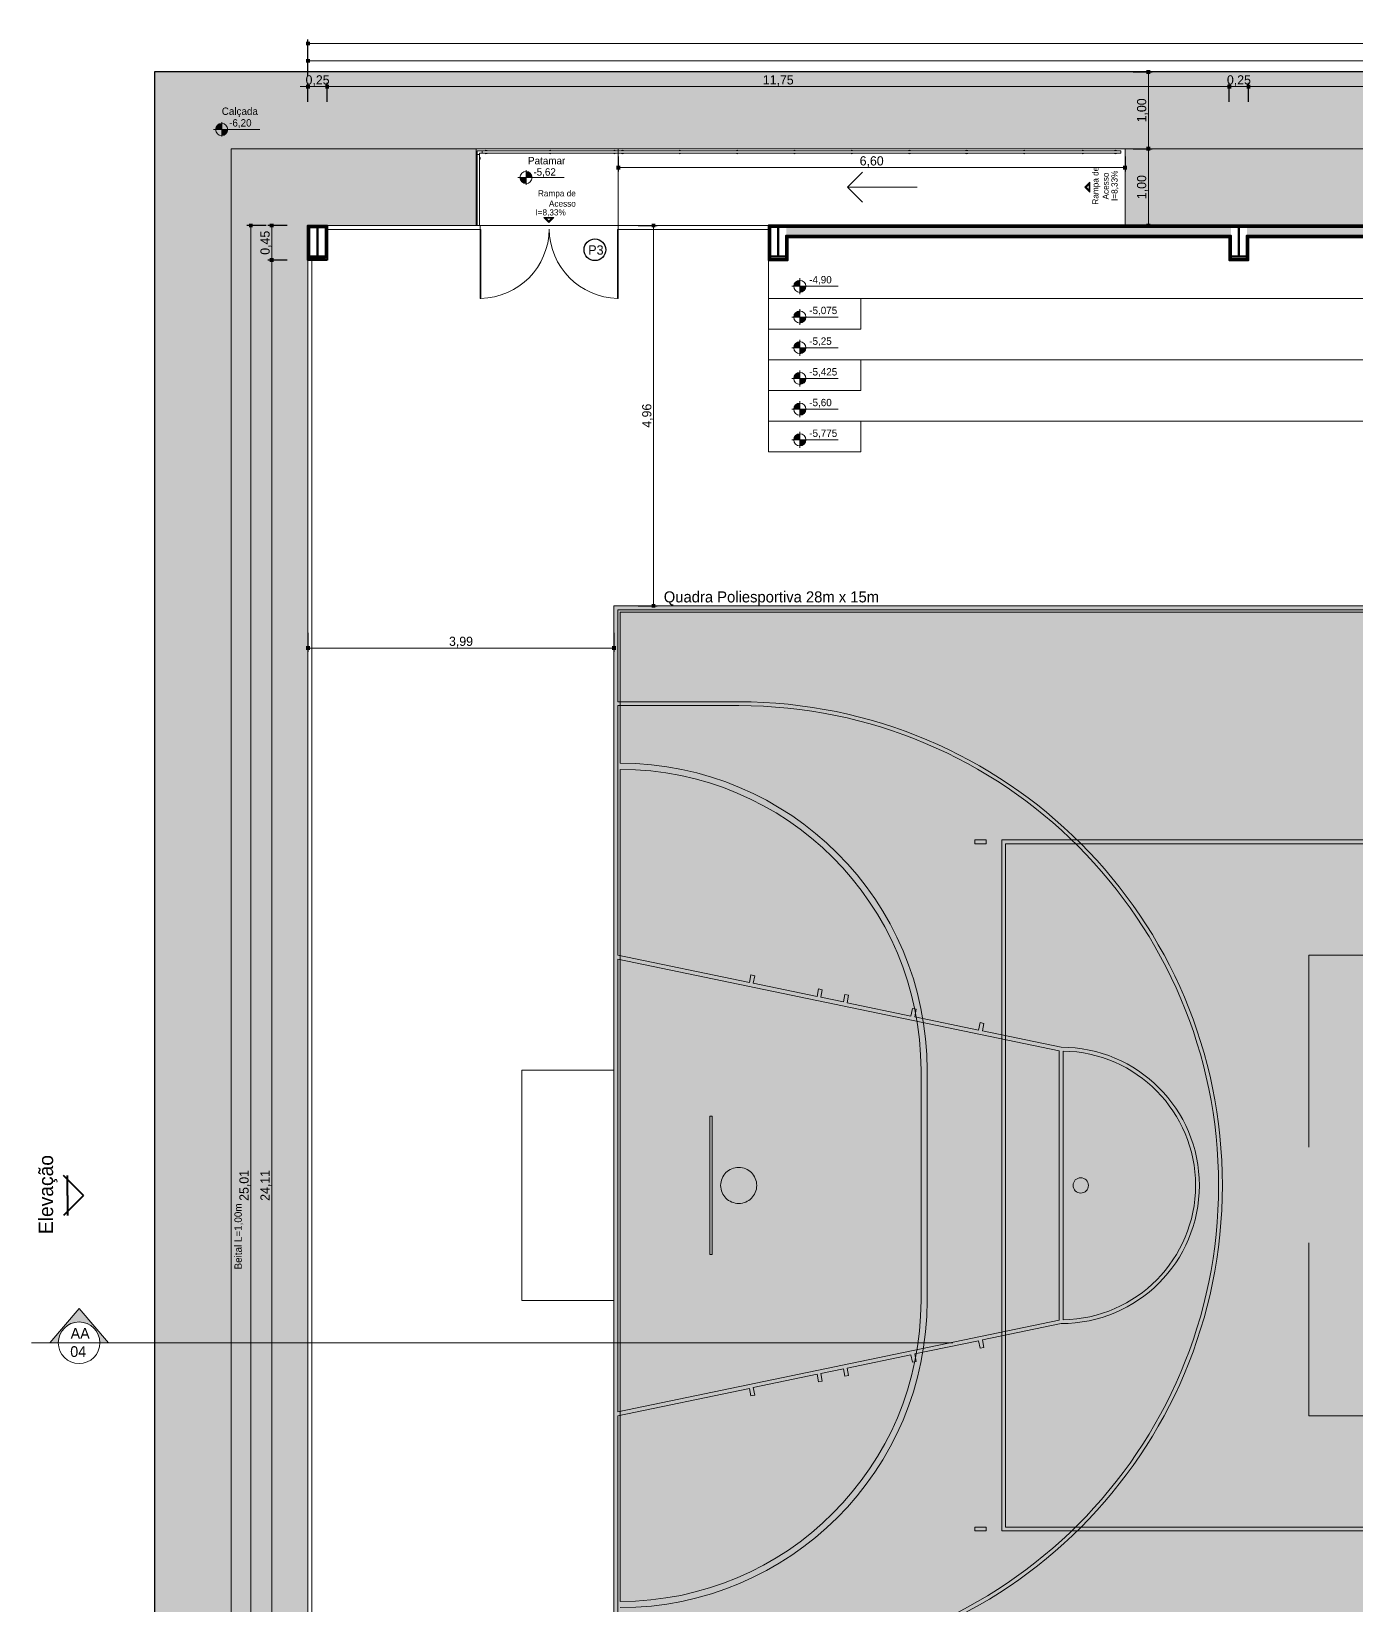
# Model space of a CAD drawing. Header units: millimetres. Extents: x 3006 to 6000, y 1661 to 3774.
# Drawn here: x 3714.39 to 3731.64, y 1867.1 to 1887.6 of the extents above; entities that cross this region are included whole.
import ezdxf

# ---------------------------------------------------------------- set-up
doc = ezdxf.new("R2010")
doc.units = ezdxf.units.MM
doc.header["$LTSCALE"] = 10
doc.linetypes.add('ACAD_ISO03W100', pattern=[30, 12, -18])
doc.linetypes.add('OCULTA', pattern=[0.375, 0.25, -0.125])
for name, color, linetype, lineweight in [('.10', 200, 'Continuous', 9), ('.10 ultra fina', 240, 'Continuous', 5), ('.15', 150, 'Continuous', 15), ('.20', 130, 'Continuous', 20), ('.25', 70, 'Continuous', 25), ('.40', 20, 'Continuous', 40), ('.40 Interno parede', 27, 'Continuous', 40), ('COTAS', 230, 'Continuous', 15), ('MARCAÇÕES', 230, 'Continuous', 15)]:
    doc.layers.add(name, color=color, linetype=linetype, lineweight=lineweight)
doc.layers.add('.20 hachura', color=185, linetype='Continuous')
doc.layers.add('Escrita', color=34, linetype='Continuous')
doc.styles.add('Texto Wilian', font='himalaya.ttf')
doc.dimstyles.new('Cota 1-75 Exter WMJ', dxfattribs={"dimtxt": 0.12, "dimasz": 0.05, "dimexe": 0.05, "dimexo": 0.1, "dimgap": 0.002, "dimtad": 1, "dimzin": 1, "dimtxsty": 'Texto Wilian', "dimblk": 'BOXFILLED', "dimcen": 2.5, "dimclrd": 230, "dimclre": 230, "dimclrt": 104, "dimazin": 0, "dimtfac": 1, "dimtix": 1, "dimtmove": 0, "dimatfit": 3, "dimfxl": 0.3, "dimfxlon": 1, "dimlwd": 20, "dimarcsym": 1})

# ---------------------------------------------------------------- blocks, each defined once
blk = doc.blocks.new('_BoxFilled')
at = {"color": 0, "linetype": 'ByBlock', "lineweight": -2}
blk.add_line((-0.5, 0), (-1, 0), dxfattribs=at)
at = {"color": 0, "linetype": 'ByBlock'}
blk.add_solid([(-0.5, 0.5), (0.5, 0.5), (-0.5, -0.5), (0.5, -0.5)], dxfattribs=at)
blk = doc.blocks.new('*D301')
at = {"layer": 'COTAS', "color": 230, "lineweight": -2, "transparency": 16777216}
for p, q in [((3717.996, 1858.483), (3717.996, 1858.133)), ((3773.238, 1858.483), (3773.238, 1858.133))]:
    blk.add_line(p, q, dxfattribs=at)
at = {"layer": 'COTAS', "color": 230, "linetype": 'Continuous', "lineweight": 20, "transparency": 16777216}
blk.add_line((3773.188, 1858.183), (3718.046, 1858.183), dxfattribs=at)
at = {"layer": 'Defpoints', "color": 0, "transparency": 16777216}
for p in [(3773.238, 1868.813), (3717.996, 1859.608), (3717.996, 1858.183)]:
    blk.add_point(p, dxfattribs=at)
at = {"layer": 'COTAS', "color": 230, "lineweight": 20, "transparency": 16777216, "xscale": 0.05, "yscale": 0.05, "zscale": 0.05, "rotation": 180}
blk.add_blockref('_BoxFilled', (3717.996, 1858.183), dxfattribs=at)
at = {"layer": 'COTAS', "color": 230, "lineweight": 20, "transparency": 16777216, "xscale": 0.05, "yscale": 0.05, "zscale": 0.05}
blk.add_blockref('_BoxFilled', (3773.238, 1858.183), dxfattribs=at)
at = {"layer": 'COTAS', "color": 104, "transparency": 16777216, "insert": (3745.617, 1858.26), "char_height": 0.12, "attachment_point": 5, "style": 'Texto Wilian'}
blk.add_mtext('55,24', dxfattribs=at)
blk = doc.blocks.new('*D305')
at = {"layer": 'COTAS', "color": 230, "lineweight": -2, "transparency": 16777216}
for p, q in [((3717.996, 1887.14), (3717.996, 1887.49)), ((3773.238, 1887.14), (3773.238, 1887.49))]:
    blk.add_line(p, q, dxfattribs=at)
at = {"layer": 'COTAS', "color": 230, "linetype": 'Continuous', "lineweight": 20, "transparency": 16777216}
blk.add_line((3773.188, 1887.44), (3718.046, 1887.44), dxfattribs=at)
at = {"layer": 'Defpoints', "color": 0, "transparency": 16777216}
for p in [(3717.996, 1887.44), (3717.996, 1876.927), (3773.238, 1876.927)]:
    blk.add_point(p, dxfattribs=at)
at = {"layer": 'COTAS', "color": 230, "lineweight": 20, "transparency": 16777216, "xscale": 0.05, "yscale": 0.05, "zscale": 0.05, "rotation": 180}
blk.add_blockref('_BoxFilled', (3717.996, 1887.44), dxfattribs=at)
at = {"layer": 'COTAS', "color": 230, "lineweight": 20, "transparency": 16777216, "xscale": 0.05, "yscale": 0.05, "zscale": 0.05}
blk.add_blockref('_BoxFilled', (3773.238, 1887.44), dxfattribs=at)
at = {"layer": 'COTAS', "color": 104, "transparency": 16777216, "insert": (3745.617, 1887.517), "char_height": 0.12, "attachment_point": 5, "style": 'Texto Wilian'}
blk.add_mtext('55,24', dxfattribs=at)
blk = doc.blocks.new('ststrsrtsrt')
at = {"layer": '.10 ultra fina', "color": 240, "lineweight": 5}
for p, q in [((3719.346, 1914.332), (3719.346, 1899.232)), ((3719.346, 1914.332), (3747.446, 1914.332)), ((3719.346, 1914.332), (3733.371, 1914.332)), ((3733.371, 1914.282), (3719.396, 1914.282)), ((3719.396, 1913.082), (3719.396, 1914.282)), ((3719.426, 1914.252), (3733.356, 1914.252)), ((3719.426, 1914.252), (3719.426, 1912.282)), ((3719.396, 1913.082), (3720.971, 1913.082)), ((3719.396, 1913.032), (3720.971, 1913.032)), ((3719.396, 1909.782), (3719.396, 1913.032)), ((3719.426, 1912.202), (3719.426, 1901.362)), ((3724.046, 1911.282), (3724.046, 1911.232)), ((3724.196, 1911.282), (3724.046, 1911.282)), ((3724.196, 1911.232), (3724.046, 1911.232)), ((3724.196, 1911.282), (3724.196, 1911.232)), ((3742.396, 1911.282), (3724.396, 1911.282)), ((3724.396, 1902.282), (3724.396, 1911.282)), ((3724.446, 1902.332), (3724.446, 1911.232)), ((3730.371, 1911.232), (3724.446, 1911.232)), ((3719.396, 1909.782), (3721.11, 1909.426)), ((3719.396, 1903.833), (3719.396, 1909.731)), ((3719.396, 1909.731), (3725.146, 1908.536)), ((3721.13, 1909.524), (3721.11, 1909.426)), ((3721.13, 1909.524), (3721.179, 1909.514)), ((3721.179, 1909.514), (3721.159, 1909.416)), ((3721.159, 1909.416), (3721.991, 1909.243)), ((3722.011, 1909.341), (3721.991, 1909.243)), ((3722.011, 1909.341), (3722.06, 1909.331)), ((3722.06, 1909.331), (3722.04, 1909.233)), ((3722.04, 1909.233), (3722.334, 1909.172)), ((3722.354, 1909.27), (3722.334, 1909.172)), ((3722.354, 1909.27), (3722.403, 1909.26)), ((3722.403, 1909.26), (3722.383, 1909.162)), ((3722.383, 1909.162), (3723.215, 1908.989)), ((3723.235, 1909.087), (3723.215, 1908.989)), ((3723.235, 1909.087), (3723.284, 1909.077)), ((3723.284, 1909.077), (3723.264, 1908.979)), ((3723.264, 1908.979), (3724.096, 1908.806)), ((3724.116, 1908.904), (3724.096, 1908.806)), ((3724.116, 1908.904), (3724.165, 1908.893)), ((3724.165, 1908.893), (3724.145, 1908.796)), ((3724.145, 1908.796), (3725.171, 1908.582)), ((3725.146, 1908.536), (3725.146, 1905.028)), ((3725.196, 1908.532), (3725.196, 1905.032)), ((3723.346, 1908.282), (3723.346, 1905.282)), ((3723.426, 1908.282), (3723.426, 1905.282)), ((3719.396, 1903.833), (3725.146, 1905.028)), ((3724.145, 1904.769), (3725.171, 1904.982)), ((3723.264, 1904.586), (3724.096, 1904.759)), ((3724.116, 1904.661), (3724.096, 1904.759)), ((3724.116, 1904.661), (3724.165, 1904.671)), ((3724.165, 1904.671), (3724.145, 1904.769)), ((3722.383, 1904.403), (3723.215, 1904.576)), ((3723.235, 1904.478), (3723.215, 1904.576)), ((3723.235, 1904.478), (3723.284, 1904.488)), ((3723.284, 1904.488), (3723.264, 1904.586)), ((3721.159, 1904.149), (3721.991, 1904.321)), ((3722.011, 1904.224), (3721.991, 1904.321)), ((3722.011, 1904.224), (3722.06, 1904.234)), ((3722.04, 1904.332), (3722.334, 1904.393)), ((3722.06, 1904.234), (3722.04, 1904.332)), ((3722.354, 1904.295), (3722.334, 1904.393)), ((3722.354, 1904.295), (3722.403, 1904.305)), ((3722.403, 1904.305), (3722.383, 1904.403)), ((3719.396, 1903.782), (3721.11, 1904.138)), ((3721.13, 1904.04), (3721.11, 1904.138)), ((3721.13, 1904.04), (3721.179, 1904.051)), ((3721.179, 1904.051), (3721.159, 1904.149)), ((3719.396, 1900.532), (3719.396, 1903.782)), ((3724.196, 1902.332), (3724.046, 1902.332)), ((3724.046, 1902.282), (3724.046, 1902.332)), ((3724.196, 1902.282), (3724.046, 1902.282)), ((3724.196, 1902.282), (3724.196, 1902.332)), ((3742.396, 1902.282), (3724.396, 1902.282)), ((3730.371, 1902.332), (3724.446, 1902.332))]:
    blk.add_line(p, q, dxfattribs=at)
at = {"layer": '.10 ultra fina', "color": 240, "linetype": 'OCULTA', "lineweight": 5}
for p, q in [((3719.346, 1899.232), (3719.346, 1914.332)), ((3720.596, 1907.682), (3720.626, 1907.682)), ((3720.596, 1905.882), (3720.596, 1907.682)), ((3720.626, 1905.882), (3720.626, 1907.682)), ((3720.596, 1905.882), (3720.626, 1905.882))]:
    blk.add_line(p, q, dxfattribs=at)
blk.add_lwpolyline([(3738.396, 1903.782), (3738.396, 1909.782), (3728.396, 1909.782), (3728.396, 1903.782)], close=True, dxfattribs=at)
at = {"layer": '.10 ultra fina', "color": 240, "lineweight": 5}
blk.add_lwpolyline([(3719.346, 1905.282), (3718.146, 1905.282), (3718.146, 1908.282), (3719.346, 1908.282)], dxfattribs=at)
at = {"layer": '.10 ultra fina', "color": 240, "linetype": 'OCULTA', "lineweight": 5}
blk.add_circle((3720.971, 1906.782), 0.235, dxfattribs=at)
at = {"layer": '.10 ultra fina', "color": 240, "lineweight": 5}
blk.add_circle((3725.426, 1906.782), 0.1, dxfattribs=at)
for centre, radius, start, end in [((3720.971, 1906.782), 6.3, 270, 90), ((3720.971, 1906.782), 6.25, 270, 90), ((3719.426, 1908.282), 4, 0, 90), ((3719.426, 1908.282), 3.92, 0, 90), ((3725.171, 1906.782), 1.8, 270, 90), ((3725.171, 1906.782), 1.75, 270.8185, 89.1815), ((3719.426, 1905.282), 4, 270, 0), ((3719.426, 1905.282), 3.92, 270, 0)]:
    blk.add_arc(centre, radius, start, end, dxfattribs=at)
blk = doc.blocks.new('srerrrrr')
at = {"layer": '.25', "lineweight": 25, "true_color": 0xa1a687}
h = blk.add_hatch(color=253, dxfattribs=at)
h.dxf.hatch_style = 1
h.paths.add_polyline_path([(3710.288, 1918.25), (3710.109, 1918.25), (3710.109, 1918.236), (3710.194, 1918.236), (3710.194, 1917.855), (3710.109, 1917.855), (3710.109, 1917.84), (3710.288, 1917.84), (3710.288, 1917.855), (3710.203, 1917.855), (3710.203, 1918.236), (3710.288, 1918.236)])
at = {"layer": '.25', "color": 253, "lineweight": 25, "true_color": 0xa1a687}
for p, q in [((3710.109, 1918.236), (3710.109, 1918.25)), ((3710.109, 1918.25), (3710.288, 1918.25)), ((3710.194, 1918.236), (3710.109, 1918.236)), ((3710.194, 1917.855), (3710.194, 1918.236)), ((3710.288, 1918.236), (3710.203, 1918.236)), ((3710.203, 1918.236), (3710.203, 1917.855)), ((3710.288, 1918.25), (3710.288, 1918.236)), ((3710.109, 1917.84), (3710.109, 1917.855)), ((3710.109, 1917.855), (3710.194, 1917.855)), ((3710.288, 1917.84), (3710.109, 1917.84)), ((3710.203, 1917.855), (3710.288, 1917.855)), ((3710.288, 1917.855), (3710.288, 1917.84))]:
    blk.add_line(p, q, dxfattribs=at)
blk = doc.blocks.new('*D404')
at = {"layer": 'COTAS', "color": 230, "lineweight": -2, "transparency": 16777216}
for p, q in [((3717.996, 1879.763), (3717.996, 1879.513)), ((3721.981, 1879.763), (3721.981, 1879.513))]:
    blk.add_line(p, q, dxfattribs=at)
at = {"layer": 'COTAS', "color": 230, "lineweight": 20, "transparency": 16777216}
blk.add_line((3721.931, 1879.563), (3718.046, 1879.563), dxfattribs=at)
at = {"layer": 'Defpoints', "color": 0, "transparency": 16777216}
for p in [(3717.996, 1880.113), (3721.981, 1880.113), (3717.996, 1879.563)]:
    blk.add_point(p, dxfattribs=at)
at = {"layer": 'COTAS', "color": 230, "lineweight": 20, "transparency": 16777216, "xscale": 0.05, "yscale": 0.05, "zscale": 0.05, "rotation": 180}
blk.add_blockref('_BoxFilled', (3717.996, 1879.563), dxfattribs=at)
at = {"layer": 'COTAS', "color": 230, "lineweight": 20, "transparency": 16777216, "xscale": 0.05, "yscale": 0.05, "zscale": 0.05}
blk.add_blockref('_BoxFilled', (3721.981, 1879.563), dxfattribs=at)
at = {"layer": 'COTAS', "color": 104, "transparency": 16777216, "insert": (3719.989, 1879.64), "char_height": 0.12, "attachment_point": 5, "style": 'Texto Wilian'}
blk.add_mtext('3,99', dxfattribs=at)
blk = doc.blocks.new('*D407')
at = {"layer": 'COTAS', "color": 230, "lineweight": -2, "transparency": 16777216}
for p, q in [((3722.296, 1885.068), (3722.546, 1885.068)), ((3722.296, 1880.113), (3722.546, 1880.113))]:
    blk.add_line(p, q, dxfattribs=at)
at = {"layer": 'COTAS', "color": 230, "lineweight": 20, "transparency": 16777216}
blk.add_line((3722.496, 1880.163), (3722.496, 1885.018), dxfattribs=at)
at = {"layer": 'Defpoints', "color": 0, "transparency": 16777216}
for p in [(3722.038, 1885.068), (3722.496, 1885.068), (3721.981, 1880.113)]:
    blk.add_point(p, dxfattribs=at)
at = {"layer": 'COTAS', "color": 230, "lineweight": 20, "transparency": 16777216, "xscale": 0.05, "yscale": 0.05, "zscale": 0.05}
for p, rotation in [((3722.496, 1885.068), 90), ((3722.496, 1880.113), 270)]:
    blk.add_blockref('_BoxFilled', p, dxfattribs=dict(at, rotation=rotation))
at = {"layer": 'COTAS', "color": 104, "transparency": 16777216, "insert": (3722.42, 1882.59), "char_height": 0.12, "attachment_point": 5, "rotation": 90, "style": 'Texto Wilian'}
blk.add_mtext('4,96', dxfattribs=at)
blk = doc.blocks.new('*D422')
at = {"layer": 'COTAS', "color": 230, "lineweight": -2, "transparency": 16777216}
for p, q in [((3717.724, 1884.618), (3717.474, 1884.618)), ((3717.724, 1860.508), (3717.474, 1860.508))]:
    blk.add_line(p, q, dxfattribs=at)
at = {"layer": 'COTAS', "color": 230, "lineweight": 20, "transparency": 16777216}
blk.add_line((3717.524, 1860.558), (3717.524, 1884.568), dxfattribs=at)
at = {"layer": 'Defpoints', "color": 0, "transparency": 16777216}
for p in [(3717.524, 1884.618), (3717.996, 1884.618), (3717.996, 1860.508)]:
    blk.add_point(p, dxfattribs=at)
at = {"layer": 'COTAS', "color": 230, "lineweight": 20, "transparency": 16777216, "xscale": 0.05, "yscale": 0.05, "zscale": 0.05}
for p, rotation in [((3717.524, 1884.618), 90), ((3717.524, 1860.508), 270)]:
    blk.add_blockref('_BoxFilled', p, dxfattribs=dict(at, rotation=rotation))
at = {"layer": 'COTAS', "color": 104, "transparency": 16777216, "insert": (3717.448, 1872.563), "char_height": 0.12, "attachment_point": 5, "rotation": 90, "style": 'Texto Wilian'}
blk.add_mtext('24,11', dxfattribs=at)
blk = doc.blocks.new('*D423')
at = {"layer": 'COTAS', "color": 230, "lineweight": -2, "transparency": 16777216}
for p, q in [((3717.724, 1885.068), (3717.474, 1885.068)), ((3717.724, 1884.618), (3717.474, 1884.618))]:
    blk.add_line(p, q, dxfattribs=at)
at = {"layer": 'COTAS', "color": 230, "lineweight": 20, "transparency": 16777216}
blk.add_line((3717.524, 1884.668), (3717.524, 1885.018), dxfattribs=at)
at = {"layer": 'Defpoints', "color": 0, "transparency": 16777216}
for p in [(3717.524, 1885.068), (3717.996, 1885.068), (3717.996, 1884.618)]:
    blk.add_point(p, dxfattribs=at)
at = {"layer": 'COTAS', "color": 230, "lineweight": 20, "transparency": 16777216, "xscale": 0.05, "yscale": 0.05, "zscale": 0.05}
for p, rotation in [((3717.524, 1885.068), 90), ((3717.524, 1884.618), 270)]:
    blk.add_blockref('_BoxFilled', p, dxfattribs=dict(at, rotation=rotation))
at = {"layer": 'COTAS', "color": 104, "transparency": 16777216, "insert": (3717.448, 1884.843), "char_height": 0.12, "attachment_point": 5, "rotation": 90, "style": 'Texto Wilian'}
blk.add_mtext('0,45', dxfattribs=at)
blk = doc.blocks.new('*D424')
at = {"layer": 'COTAS', "color": 230, "lineweight": -2, "transparency": 16777216}
for p, q in [((3717.451, 1885.068), (3717.201, 1885.068)), ((3717.451, 1860.058), (3717.201, 1860.058))]:
    blk.add_line(p, q, dxfattribs=at)
at = {"layer": 'COTAS', "color": 230, "lineweight": 20, "transparency": 16777216}
blk.add_line((3717.251, 1885.018), (3717.251, 1860.108), dxfattribs=at)
at = {"layer": 'Defpoints', "color": 0, "transparency": 16777216}
for p in [(3717.996, 1885.068), (3717.251, 1860.058), (3717.996, 1860.058)]:
    blk.add_point(p, dxfattribs=at)
at = {"layer": 'COTAS', "color": 230, "lineweight": 20, "transparency": 16777216, "xscale": 0.05, "yscale": 0.05, "zscale": 0.05}
for p, rotation in [((3717.251, 1885.068), 90), ((3717.251, 1860.058), 270)]:
    blk.add_blockref('_BoxFilled', p, dxfattribs=dict(at, rotation=rotation))
at = {"layer": 'COTAS', "color": 104, "transparency": 16777216, "insert": (3717.174, 1872.563), "char_height": 0.12, "attachment_point": 5, "rotation": 90, "style": 'Texto Wilian'}
blk.add_mtext('25,01', dxfattribs=at)
blk = doc.blocks.new('*D446')
at = {"layer": 'COTAS', "color": 230, "lineweight": -2, "transparency": 16777216}
for p, q in [((3728.742, 1887.068), (3728.992, 1887.068)), ((3728.742, 1886.068), (3728.992, 1886.068))]:
    blk.add_line(p, q, dxfattribs=at)
at = {"layer": 'COTAS', "color": 230, "lineweight": 20, "transparency": 16777216}
blk.add_line((3728.942, 1886.118), (3728.942, 1887.018), dxfattribs=at)
at = {"layer": 'Defpoints', "color": 0, "transparency": 16777216}
for p in [(3728.638, 1887.068), (3728.942, 1887.068), (3728.638, 1886.068)]:
    blk.add_point(p, dxfattribs=at)
at = {"layer": 'COTAS', "color": 230, "lineweight": 20, "transparency": 16777216, "xscale": 0.05, "yscale": 0.05, "zscale": 0.05}
for p, rotation in [((3728.942, 1887.068), 90), ((3728.942, 1886.068), 270)]:
    blk.add_blockref('_BoxFilled', p, dxfattribs=dict(at, rotation=rotation))
at = {"layer": 'COTAS', "color": 104, "transparency": 16777216, "insert": (3728.865, 1886.568), "char_height": 0.12, "attachment_point": 5, "rotation": 90, "style": 'Texto Wilian'}
blk.add_mtext('1,00', dxfattribs=at)
blk = doc.blocks.new('*D447')
at = {"layer": 'COTAS', "color": 230, "lineweight": -2, "transparency": 16777216}
for p, q in [((3728.742, 1886.068), (3728.992, 1886.068)), ((3728.742, 1885.068), (3728.992, 1885.068))]:
    blk.add_line(p, q, dxfattribs=at)
at = {"layer": 'COTAS', "color": 230, "lineweight": 20, "transparency": 16777216}
blk.add_line((3728.942, 1886.018), (3728.942, 1885.118), dxfattribs=at)
at = {"layer": 'Defpoints', "color": 0, "transparency": 16777216}
for p in [(3728.638, 1886.068), (3728.638, 1885.068), (3728.942, 1885.068)]:
    blk.add_point(p, dxfattribs=at)
at = {"layer": 'COTAS', "color": 230, "lineweight": 20, "transparency": 16777216, "xscale": 0.05, "yscale": 0.05, "zscale": 0.05}
for p, rotation in [((3728.942, 1886.068), 90), ((3728.942, 1885.068), 270)]:
    blk.add_blockref('_BoxFilled', p, dxfattribs=dict(at, rotation=rotation))
at = {"layer": 'COTAS', "color": 104, "transparency": 16777216, "insert": (3728.865, 1885.568), "char_height": 0.12, "attachment_point": 5, "rotation": 90, "style": 'Texto Wilian'}
blk.add_mtext('1,00', dxfattribs=at)
blk = doc.blocks.new('*D448')
at = {"layer": 'COTAS', "color": 230, "lineweight": -2, "transparency": 16777216}
for p, q in [((3722.038, 1885.968), (3722.038, 1885.772)), ((3728.638, 1885.968), (3728.638, 1885.772))]:
    blk.add_line(p, q, dxfattribs=at)
at = {"layer": 'COTAS', "color": 230, "lineweight": 20, "transparency": 16777216}
blk.add_line((3722.088, 1885.822), (3728.588, 1885.822), dxfattribs=at)
at = {"layer": 'Defpoints', "color": 0, "transparency": 16777216}
for p in [(3722.038, 1886.068), (3728.638, 1886.068), (3728.638, 1885.822)]:
    blk.add_point(p, dxfattribs=at)
at = {"layer": 'COTAS', "color": 230, "lineweight": 20, "transparency": 16777216, "xscale": 0.05, "yscale": 0.05, "zscale": 0.05, "rotation": 180}
blk.add_blockref('_BoxFilled', (3722.038, 1885.822), dxfattribs=at)
at = {"layer": 'COTAS', "color": 230, "lineweight": 20, "transparency": 16777216, "xscale": 0.05, "yscale": 0.05, "zscale": 0.05}
blk.add_blockref('_BoxFilled', (3728.638, 1885.822), dxfattribs=at)
at = {"layer": 'COTAS', "color": 104, "transparency": 16777216, "insert": (3725.338, 1885.899), "char_height": 0.12, "attachment_point": 5, "style": 'Texto Wilian'}
blk.add_mtext('6,60', dxfattribs=at)
blk = doc.blocks.new('*D458')
at = {"layer": 'COTAS', "color": 230, "lineweight": -2, "transparency": 16777216}
for p, q in [((3730.245, 1886.677), (3730.245, 1886.927)), ((3735.996, 1886.677), (3735.996, 1886.927))]:
    blk.add_line(p, q, dxfattribs=at)
at = {"layer": 'COTAS', "color": 230, "lineweight": 20, "transparency": 16777216}
blk.add_line((3735.946, 1886.877), (3730.295, 1886.877), dxfattribs=at)
at = {"layer": 'Defpoints', "color": 0, "transparency": 16777216}
for p in [(3730.245, 1886.877), (3730.245, 1885.682), (3735.996, 1885.682)]:
    blk.add_point(p, dxfattribs=at)
at = {"layer": 'COTAS', "color": 230, "lineweight": 20, "transparency": 16777216, "xscale": 0.05, "yscale": 0.05, "zscale": 0.05, "rotation": 180}
blk.add_blockref('_BoxFilled', (3730.245, 1886.877), dxfattribs=at)
at = {"layer": 'COTAS', "color": 230, "lineweight": 20, "transparency": 16777216, "xscale": 0.05, "yscale": 0.05, "zscale": 0.05}
blk.add_blockref('_BoxFilled', (3735.996, 1886.877), dxfattribs=at)
at = {"layer": 'COTAS', "color": 104, "transparency": 16777216, "insert": (3733.121, 1886.954), "char_height": 0.12, "attachment_point": 5, "style": 'Texto Wilian'}
blk.add_mtext('5,75', dxfattribs=at)
blk = doc.blocks.new('*D459')
at = {"layer": 'COTAS', "color": 230, "lineweight": 20, "transparency": 16777216}
for p, q in [((3729.946, 1886.877), (3729.896, 1886.877)), ((3730.245, 1886.877), (3729.996, 1886.877)), ((3730.295, 1886.877), (3730.345, 1886.877))]:
    blk.add_line(p, q, dxfattribs=at)
at = {"layer": 'COTAS', "color": 230, "lineweight": -2, "transparency": 16777216}
for p, q in [((3729.996, 1886.677), (3729.996, 1886.927)), ((3730.245, 1886.677), (3730.245, 1886.927))]:
    blk.add_line(p, q, dxfattribs=at)
at = {"layer": 'Defpoints', "color": 0, "transparency": 16777216}
for p in [(3729.996, 1886.877), (3729.996, 1885.682), (3730.245, 1885.682)]:
    blk.add_point(p, dxfattribs=at)
at = {"layer": 'COTAS', "color": 230, "lineweight": 20, "transparency": 16777216, "xscale": 0.05, "yscale": 0.05, "zscale": 0.05}
blk.add_blockref('_BoxFilled', (3729.996, 1886.877), dxfattribs=at)
at = {"layer": 'COTAS', "color": 230, "lineweight": 20, "transparency": 16777216, "xscale": 0.05, "yscale": 0.05, "zscale": 0.05, "rotation": 180}
blk.add_blockref('_BoxFilled', (3730.245, 1886.877), dxfattribs=at)
at = {"layer": 'COTAS', "color": 104, "transparency": 16777216, "insert": (3730.121, 1886.954), "char_height": 0.12, "attachment_point": 5, "style": 'Texto Wilian'}
blk.add_mtext('0,25', dxfattribs=at)
blk = doc.blocks.new('*D460')
at = {"layer": 'COTAS', "color": 230, "lineweight": -2, "transparency": 16777216}
for p, q in [((3718.245, 1886.677), (3718.245, 1886.927)), ((3729.996, 1886.677), (3729.996, 1886.927))]:
    blk.add_line(p, q, dxfattribs=at)
at = {"layer": 'COTAS', "color": 230, "lineweight": 20, "transparency": 16777216}
blk.add_line((3729.946, 1886.877), (3718.295, 1886.877), dxfattribs=at)
at = {"layer": 'Defpoints', "color": 0, "transparency": 16777216}
for p in [(3718.245, 1886.877), (3718.245, 1886.132), (3729.996, 1885.682)]:
    blk.add_point(p, dxfattribs=at)
at = {"layer": 'COTAS', "color": 230, "lineweight": 20, "transparency": 16777216, "xscale": 0.05, "yscale": 0.05, "zscale": 0.05, "rotation": 180}
blk.add_blockref('_BoxFilled', (3718.245, 1886.877), dxfattribs=at)
at = {"layer": 'COTAS', "color": 230, "lineweight": 20, "transparency": 16777216, "xscale": 0.05, "yscale": 0.05, "zscale": 0.05}
blk.add_blockref('_BoxFilled', (3729.996, 1886.877), dxfattribs=at)
at = {"layer": 'COTAS', "color": 104, "transparency": 16777216, "insert": (3724.121, 1886.954), "char_height": 0.12, "attachment_point": 5, "style": 'Texto Wilian'}
blk.add_mtext('11,75', dxfattribs=at)
blk = doc.blocks.new('*D461')
at = {"layer": 'COTAS', "color": 230, "lineweight": 20, "transparency": 16777216}
for p, q in [((3717.946, 1886.877), (3717.896, 1886.877)), ((3718.245, 1886.877), (3717.996, 1886.877)), ((3718.295, 1886.877), (3718.345, 1886.877))]:
    blk.add_line(p, q, dxfattribs=at)
at = {"layer": 'COTAS', "color": 230, "lineweight": -2, "transparency": 16777216}
for p, q in [((3717.996, 1886.677), (3717.996, 1886.927)), ((3718.245, 1886.677), (3718.245, 1886.927))]:
    blk.add_line(p, q, dxfattribs=at)
at = {"layer": 'Defpoints', "color": 0, "transparency": 16777216}
for p in [(3717.996, 1886.877), (3717.996, 1886.132), (3718.245, 1886.132)]:
    blk.add_point(p, dxfattribs=at)
at = {"layer": 'COTAS', "color": 230, "lineweight": 20, "transparency": 16777216, "xscale": 0.05, "yscale": 0.05, "zscale": 0.05}
blk.add_blockref('_BoxFilled', (3717.996, 1886.877), dxfattribs=at)
at = {"layer": 'COTAS', "color": 230, "lineweight": 20, "transparency": 16777216, "xscale": 0.05, "yscale": 0.05, "zscale": 0.05, "rotation": 180}
blk.add_blockref('_BoxFilled', (3718.245, 1886.877), dxfattribs=at)
at = {"layer": 'COTAS', "color": 104, "transparency": 16777216, "insert": (3718.121, 1886.954), "char_height": 0.12, "attachment_point": 5, "style": 'Texto Wilian'}
blk.add_mtext('0,25', dxfattribs=at)
blk = doc.blocks.new('*D462')
at = {"layer": 'COTAS', "color": 230, "lineweight": -2, "transparency": 16777216}
for p, q in [((3717.996, 1887.013), (3717.996, 1887.263)), ((3754.031, 1887.013), (3754.031, 1887.263))]:
    blk.add_line(p, q, dxfattribs=at)
at = {"layer": 'COTAS', "color": 230, "lineweight": 20, "transparency": 16777216}
blk.add_line((3753.981, 1887.213), (3718.046, 1887.213), dxfattribs=at)
at = {"layer": 'Defpoints', "color": 0, "transparency": 16777216}
for p in [(3717.996, 1887.213), (3717.996, 1885.068), (3754.031, 1885.068)]:
    blk.add_point(p, dxfattribs=at)
at = {"layer": 'COTAS', "color": 230, "lineweight": 20, "transparency": 16777216, "xscale": 0.05, "yscale": 0.05, "zscale": 0.05, "rotation": 180}
blk.add_blockref('_BoxFilled', (3717.996, 1887.213), dxfattribs=at)
at = {"layer": 'COTAS', "color": 230, "lineweight": 20, "transparency": 16777216, "xscale": 0.05, "yscale": 0.05, "zscale": 0.05}
blk.add_blockref('_BoxFilled', (3754.031, 1887.213), dxfattribs=at)
at = {"layer": 'COTAS', "color": 104, "transparency": 16777216, "insert": (3736.014, 1887.29), "char_height": 0.12, "attachment_point": 5, "style": 'Texto Wilian'}
blk.add_mtext('36,04', dxfattribs=at)

msp = doc.modelspace()

# ---------------------------------------------------------------- hatches: boundary and pattern name
at = {"layer": '.10', "lineweight": 9}
h = msp.add_hatch(color=200, dxfattribs=at)
h.dxf.hatch_style = 1
h.paths.add_polyline_path([(3714.751, 1870.513), (3714.634, 1870.513), (3715.015, 1870.96), (3715.396, 1870.513), (3715.279, 1870.513, 1)])
at = {"layer": '.10 ultra fina', "lineweight": 5}
h = msp.add_hatch(color=240, dxfattribs=at)
h.dxf.hatch_style = 1
h.paths.add_polyline_path([(3728.181, 1885.633), (3728.181, 1885.503), (3728.116, 1885.568)])
h.paths.add_polyline_path([(3728.171, 1885.608), (3728.131, 1885.568), (3728.171, 1885.528)], flags=16)
h = msp.add_hatch(color=240, dxfattribs=at)
h.dxf.hatch_style = 1
h.paths.add_polyline_path([(3721.197, 1885.174), (3721.067, 1885.174), (3721.132, 1885.109)])
h.paths.add_polyline_path([(3721.172, 1885.164), (3721.132, 1885.124), (3721.092, 1885.164)], flags=16)
at = {"layer": '.20 hachura'}
h = msp.add_hatch(dxfattribs=at)
h.set_pattern_fill('AR-HBONE', color=185, scale=0.001)
edge = h.paths.add_edge_path()
edge.add_line((3773.088, 1869.683), (3771.507, 1869.683))
edge.add_arc((3758.223, 1873.958), 13.955, 329.1283, 342.159, ccw=False)
edge.add_line((3770.201, 1866.798), (3770.201, 1865.298))
edge.add_line((3770.201, 1865.298), (3767.105, 1865.298))
edge.add_line((3767.105, 1865.298), (3767.105, 1860.058))
edge.add_line((3767.105, 1860.058), (3755.71, 1860.058))
edge.add_line((3755.71, 1860.058), (3755.71, 1859.458))
edge.add_line((3755.71, 1859.458), (3754.21, 1859.458))
edge.add_line((3754.21, 1859.458), (3754.21, 1860.058))
edge.add_line((3754.21, 1860.058), (3752.138, 1860.058))
edge.add_line((3752.138, 1860.058), (3752.138, 1859.458))
edge.add_line((3752.138, 1859.458), (3750.138, 1859.458))
edge.add_line((3750.138, 1859.458), (3750.138, 1860.058))
edge.add_line((3750.138, 1860.058), (3727.433, 1860.058))
edge.add_line((3727.433, 1860.058), (3727.443, 1859.058))
edge.add_line((3727.443, 1859.058), (3720.188, 1859.058))
edge.add_line((3720.188, 1859.058), (3720.188, 1860.058))
edge.add_line((3720.188, 1860.058), (3717.996, 1860.058))
edge.add_line((3717.996, 1860.058), (3717.996, 1872.563))
edge.add_line((3717.996, 1872.563), (3715.996, 1872.539))
edge.add_line((3715.996, 1872.539), (3715.996, 1858.058))
edge.add_line((3715.996, 1858.058), (3769.105, 1858.058))
edge.add_line((3769.105, 1858.058), (3769.105, 1860.481))
edge.add_arc((3761.305, 1872.563), 14.381, 302.8462, 374.3372)
edge.add_arc((3761.305, 1872.563), 14.381, 14.3372, 57.1538)
edge.add_line((3769.105, 1884.645), (3769.105, 1887.068))
edge.add_line((3769.105, 1887.068), (3715.996, 1887.068))
edge.add_line((3715.996, 1887.068), (3715.996, 1872.539))
edge.add_line((3715.996, 1872.539), (3717.996, 1872.563))
edge.add_line((3717.996, 1872.563), (3717.996, 1885.068))
edge.add_line((3717.996, 1885.068), (3720.188, 1885.068))
edge.add_line((3720.188, 1885.068), (3720.188, 1886.068))
edge.add_line((3720.188, 1886.068), (3728.638, 1886.068))
edge.add_line((3728.638, 1886.068), (3728.638, 1885.068))
edge.add_line((3728.638, 1885.068), (3750.138, 1885.068))
edge.add_line((3750.138, 1885.068), (3750.138, 1885.668))
edge.add_line((3750.138, 1885.668), (3752.138, 1885.668))
edge.add_line((3752.138, 1885.668), (3752.138, 1885.068))
edge.add_line((3752.138, 1885.068), (3754.21, 1885.068))
edge.add_line((3754.21, 1885.068), (3754.21, 1885.668))
edge.add_line((3754.21, 1885.668), (3755.71, 1885.668))
edge.add_line((3755.71, 1885.668), (3755.71, 1885.068))
edge.add_line((3755.71, 1885.068), (3767.105, 1885.068))
edge.add_line((3767.105, 1885.068), (3767.105, 1879.828))
edge.add_line((3767.105, 1879.828), (3770.201, 1879.828))
edge.add_line((3770.201, 1879.828), (3770.201, 1878.328))
edge.add_arc((3758.542, 1871.312), 13.607, 17.6737, 31.0389, ccw=False)
edge.add_line((3771.507, 1875.443), (3773.088, 1875.443))
edge.add_line((3773.088, 1875.443), (3773.088, 1875.863))
edge.add_line((3773.088, 1875.863), (3773.238, 1875.863))
edge.add_line((3773.238, 1875.863), (3773.238, 1869.263))
edge.add_line((3773.238, 1869.263), (3773.088, 1869.263))
edge.add_line((3773.088, 1869.263), (3773.088, 1869.683))
h = msp.add_hatch(color=185, dxfattribs=at)
h.dxf.hatch_style = 1
h.paths.add_polyline_path([(3742.23, 1885.048), (3742.23, 1884.938), (3748.016, 1884.938), (3748.016, 1885.048)])
h.paths.add_polyline_path([(3736.225, 1885.048), (3736.225, 1884.938), (3742.021, 1884.938), (3742.021, 1885.048)])
h.paths.add_polyline_path([(3730.225, 1885.048), (3730.225, 1884.938), (3736.016, 1884.938), (3736.016, 1885.048)])
h.paths.add_polyline_path([(3724.225, 1885.048), (3724.225, 1884.938), (3730.016, 1884.938), (3730.016, 1885.048)])
at = {"layer": '.20 hachura', "true_color": 0xddb3d4, "transparency": 33554534}
h = msp.add_hatch(color=254, dxfattribs=at)
h.dxf.hatch_style = 1
h.paths.add_polyline_path([(3721.981, 1880.113), (3750.081, 1880.113), (3750.081, 1865.013), (3721.981, 1865.013)])
at = {"layer": 'MARCAÇÕES'}
h = msp.add_hatch(color=256, dxfattribs=at)
h.paths.add_polyline_path([(3716.872, 1886.398, 0.414214), (3716.794, 1886.319), (3716.872, 1886.319)])
h.paths.add_polyline_path([(3716.951, 1886.319), (3716.872, 1886.319), (3716.872, 1886.241, 0.414214)])
h = msp.add_hatch(color=256, dxfattribs=at)
h.paths.add_polyline_path([(3720.836, 1885.615, -0.414214), (3720.757, 1885.694), (3720.836, 1885.694)])
h.paths.add_polyline_path([(3720.915, 1885.694), (3720.836, 1885.694), (3720.836, 1885.772, -0.414214)])
h = msp.add_hatch(color=256, dxfattribs=at)
h.paths.add_polyline_path([(3724.403, 1884.354, 0.414214), (3724.324, 1884.276), (3724.403, 1884.276)])
h.paths.add_polyline_path([(3724.482, 1884.276), (3724.403, 1884.276), (3724.403, 1884.197, 0.414214)])
h = msp.add_hatch(color=256, dxfattribs=at)
h.paths.add_polyline_path([(3724.403, 1883.954, 0.414214), (3724.324, 1883.876), (3724.403, 1883.876)])
h.paths.add_polyline_path([(3724.482, 1883.876), (3724.403, 1883.876), (3724.403, 1883.797, 0.414214)])
h = msp.add_hatch(color=256, dxfattribs=at)
h.paths.add_polyline_path([(3724.403, 1883.554, 0.414214), (3724.324, 1883.476), (3724.403, 1883.476)])
h.paths.add_polyline_path([(3724.482, 1883.476), (3724.403, 1883.476), (3724.403, 1883.397, 0.414214)])
h = msp.add_hatch(color=256, dxfattribs=at)
h.paths.add_polyline_path([(3724.403, 1883.154, 0.414214), (3724.324, 1883.076), (3724.403, 1883.076)])
h.paths.add_polyline_path([(3724.482, 1883.076), (3724.403, 1883.076), (3724.403, 1882.997, 0.414214)])
h = msp.add_hatch(color=256, dxfattribs=at)
h.paths.add_polyline_path([(3724.403, 1882.754, 0.414214), (3724.324, 1882.676), (3724.403, 1882.676)])
h.paths.add_polyline_path([(3724.482, 1882.676), (3724.403, 1882.676), (3724.403, 1882.597, 0.414214)])
h = msp.add_hatch(color=256, dxfattribs=at)
h.paths.add_polyline_path([(3724.403, 1882.354, 0.414214), (3724.324, 1882.276), (3724.403, 1882.276)])
h.paths.add_polyline_path([(3724.482, 1882.276), (3724.403, 1882.276), (3724.403, 1882.197, 0.414214)])

# ---------------------------------------------------------------- linework, layer by layer
at = {"layer": '.10'}
for p, q in [((3720.188, 1885.068), (3720.188, 1886.068)), ((3720.188, 1886.068), (3722.038, 1886.068)), ((3722.038, 1886.068), (3728.638, 1886.068)), ((3722.038, 1885.068), (3722.038, 1886.068)), ((3728.638, 1885.068), (3728.638, 1886.068)), ((3718.245, 1885.068), (3723.996, 1885.068)), ((3723.996, 1885.068), (3718.245, 1885.068)), ((3720.238, 1885.068), (3722.038, 1885.068)), ((3723.996, 1884.618), (3723.996, 1882.118)), ((3748.245, 1884.118), (3723.996, 1884.118)), ((3725.196, 1884.118), (3725.196, 1883.718)), ((3725.196, 1883.718), (3723.996, 1883.718)), ((3748.245, 1883.318), (3723.996, 1883.318)), ((3725.196, 1883.318), (3725.196, 1882.918)), ((3725.196, 1882.918), (3723.996, 1882.918)), ((3748.245, 1882.518), (3723.996, 1882.518)), ((3725.196, 1882.518), (3725.196, 1882.118)), ((3725.196, 1882.118), (3723.996, 1882.118))]:
    msp.add_line(p, q, dxfattribs=at)
at = {"layer": '.10', "color": 200, "lineweight": 9}
for p, q in [((3715.015, 1870.96), (3714.634, 1870.513)), ((3715.015, 1870.96), (3715.396, 1870.513)), ((3714.751, 1870.513), (3714.634, 1870.513)), ((3715.247, 1870.513), (3714.783, 1870.513)), ((3715.396, 1870.513), (3715.279, 1870.513))]:
    msp.add_line(p, q, dxfattribs=at)
at = {"layer": '.10', "color": 200, "linetype": 'ACAD_ISO03W100', "lineweight": 9, "ltscale": 0.1}
for p, q in [((3714.395, 1870.513), (3774.925, 1870.513)), ((3774.925, 1870.513), (3714.395, 1870.513))]:
    msp.add_line(p, q, dxfattribs=at)
at = {"layer": '.10', "color": 200, "lineweight": 9}
msp.add_circle((3715.015, 1870.513), 0.271, dxfattribs=at)
at = {"layer": '.10 ultra fina', "color": 240, "lineweight": 5}
for points in [[(3728.181, 1885.633), (3728.181, 1885.503), (3728.116, 1885.568)], [(3728.171, 1885.528), (3728.131, 1885.568), (3728.171, 1885.608)], [(3721.197, 1885.174), (3721.067, 1885.174), (3721.132, 1885.109)], [(3721.092, 1885.164), (3721.132, 1885.124), (3721.172, 1885.164)]]:
    msp.add_lwpolyline(points, close=True, dxfattribs=at)
at = {"layer": '.15', "color": 150, "lineweight": 15}
msp.add_lwpolyline([(3716.996, 1886.068), (3755.21, 1886.068), (3755.21, 1859.058), (3716.996, 1859.058)], close=True, dxfattribs=at)
for centre, start, end in [((3720.228, 1885.028), 271.2526, 359.3822), ((3722.048, 1885.028), 180.6178, 268.7474)]:
    msp.add_arc(centre, 0.91, start, end, dxfattribs=at)
at = {"layer": '.20', "color": 130, "lineweight": 20}
for p, q in [((3720.201, 1886.04), (3728.582, 1886.04)), ((3720.201, 1886.04), (3720.201, 1885.068)), ((3720.201, 1885.993), (3720.231, 1885.993)), ((3720.231, 1886.01), (3728.582, 1886.01)), ((3720.231, 1886.01), (3720.231, 1885.068)), ((3720.264, 1886.04), (3720.264, 1886.01)), ((3728.582, 1886.01), (3728.582, 1886.04)), ((3720.238, 1885.068), (3718.245, 1885.068)), ((3720.238, 1885.018), (3718.245, 1885.018)), ((3720.238, 1885.018), (3720.238, 1885.068)), ((3720.238, 1884.118), (3720.238, 1885.018)), ((3720.248, 1885.018), (3720.238, 1885.018)), ((3720.248, 1884.118), (3720.248, 1885.018)), ((3722.028, 1884.118), (3722.028, 1885.018)), ((3722.038, 1885.018), (3722.028, 1885.018)), ((3722.038, 1885.018), (3722.038, 1885.068)), ((3722.038, 1885.068), (3723.996, 1885.068)), ((3723.996, 1885.018), (3722.038, 1885.018)), ((3722.038, 1884.118), (3722.038, 1885.018)), ((3717.996, 1860.508), (3717.996, 1884.618)), ((3718.046, 1860.508), (3718.046, 1884.618)), ((3720.248, 1884.118), (3720.238, 1884.118)), ((3722.028, 1884.118), (3722.038, 1884.118))]:
    msp.add_line(p, q, dxfattribs=at)
for centre, start, end in [((3720.314, 1886.025), 41.0877, 138.9123), ((3720.314, 1886.025), 221.0877, 318.9123), ((3721.151, 1886.025), 41.0877, 138.9123), ((3721.151, 1886.025), 221.0877, 318.9123), ((3721.988, 1886.025), 41.0877, 138.9123), ((3721.988, 1886.025), 221.0877, 318.9123), ((3722.09, 1886.025), 41.0877, 138.9123), ((3722.09, 1886.025), 221.0877, 318.9123), ((3722.838, 1886.025), 41.0877, 138.9123), ((3722.838, 1886.025), 221.0877, 318.9123), ((3723.585, 1886.025), 41.0877, 138.9123), ((3723.585, 1886.025), 221.0877, 318.9123), ((3724.333, 1886.025), 41.0877, 138.9123), ((3724.333, 1886.025), 221.0877, 318.9123), ((3725.08, 1886.025), 41.0877, 138.9123), ((3725.08, 1886.025), 221.0877, 318.9123), ((3725.828, 1886.025), 41.0877, 138.9123), ((3725.828, 1886.025), 221.0877, 318.9123), ((3726.575, 1886.025), 41.0877, 138.9123), ((3726.575, 1886.025), 221.0877, 318.9123), ((3727.323, 1886.025), 41.0877, 138.9123), ((3727.323, 1886.025), 221.0877, 318.9123), ((3728.088, 1886.025), 41.0877, 138.9123), ((3728.088, 1886.025), 221.0877, 318.9123), ((3728.516, 1886.025), 41.0877, 138.9123), ((3728.516, 1886.025), 221.0877, 318.9123), ((3720.216, 1885.943), 131.0877, 228.9123), ((3720.216, 1885.943), 311.0877, 48.9123)]:
    msp.add_arc(centre, 0.0228, start, end, dxfattribs=at)
at = {"layer": '.20 hachura', "color": 185}
for points in [[(3715.996, 1887.068), (3715.996, 1872.563), (3715.996, 1858.058), (3769.105, 1858.058), (3769.105, 1860.481)], [(3769.105, 1884.645), (3769.105, 1887.068), (3715.996, 1887.068)]]:
    msp.add_lwpolyline(points, dxfattribs=at)
at = {"layer": '.40', "ltscale": 10}
for p, q in [((3715.071, 1872.431), (3714.812, 1872.69)), ((3714.864, 1872.431), (3714.864, 1872.69)), ((3715.071, 1872.431), (3714.812, 1872.173)), ((3714.864, 1872.431), (3714.864, 1872.173))]:
    msp.add_line(p, q, dxfattribs=at)
at = {"layer": '.40'}
msp.add_lwpolyline([(3718.245, 1884.618), (3717.996, 1884.618), (3717.996, 1885.068), (3718.245, 1885.068)], close=True, dxfattribs=at)
msp.add_lwpolyline([(3748.245, 1885.068), (3723.996, 1885.068), (3723.996, 1884.918), (3723.996, 1884.618), (3724.121, 1884.618), (3724.245, 1884.618), (3724.245, 1884.918), (3729.996, 1884.918), (3729.996, 1884.618), (3730.121, 1884.618), (3730.245, 1884.618), (3730.245, 1884.918), (3735.996, 1884.918)], dxfattribs=at)
at = {"layer": '.40 Interno parede', "color": 27}
msp.add_lwpolyline([(3718.225, 1884.638), (3718.016, 1884.638), (3718.016, 1885.048), (3718.225, 1885.048)], close=True, dxfattribs=at)
msp.add_lwpolyline([(3748.225, 1885.048), (3724.016, 1885.048), (3724.016, 1884.938), (3724.016, 1884.638), (3724.121, 1884.638), (3724.225, 1884.638), (3724.225, 1884.938), (3730.016, 1884.938), (3730.016, 1884.638), (3730.121, 1884.638), (3730.225, 1884.638), (3730.225, 1884.938), (3736.016, 1884.938)], dxfattribs=at)
at = {"layer": 'Escrita'}
msp.add_circle((3721.733, 1884.752), 0.141, dxfattribs=at)
at = {"layer": 'MARCAÇÕES'}
for p, q in [((3716.872, 1886.414), (3716.872, 1886.226)), ((3717.37, 1886.32), (3716.766, 1886.319)), ((3720.836, 1885.599), (3720.836, 1885.787)), ((3725.023, 1885.568), (3725.219, 1885.765)), ((3721.333, 1885.693), (3720.729, 1885.694)), ((3725.929, 1885.568), (3725.023, 1885.568)), ((3725.023, 1885.568), (3725.219, 1885.371)), ((3724.403, 1884.38), (3724.403, 1884.172)), ((3724.9, 1884.276), (3724.296, 1884.276)), ((3724.403, 1883.98), (3724.403, 1883.772)), ((3724.9, 1883.876), (3724.296, 1883.876)), ((3724.403, 1883.58), (3724.403, 1883.372)), ((3724.9, 1883.476), (3724.296, 1883.476)), ((3724.403, 1883.18), (3724.403, 1882.972)), ((3724.9, 1883.076), (3724.296, 1883.076)), ((3724.403, 1882.78), (3724.403, 1882.572)), ((3724.9, 1882.676), (3724.296, 1882.676)), ((3724.9, 1882.276), (3724.296, 1882.276)), ((3724.403, 1882.38), (3724.403, 1882.172))]:
    msp.add_line(p, q, dxfattribs=at)
for centre in [(3716.872, 1886.319), (3720.836, 1885.694), (3724.403, 1884.276), (3724.403, 1883.876), (3724.403, 1883.476), (3724.403, 1883.076), (3724.403, 1882.676), (3724.403, 1882.276)]:
    msp.add_circle(centre, 0.0788, dxfattribs=at)

# ---------------------------------------------------------------- block references
at = {"layer": '.10'}
msp.add_blockref('ststrsrtsrt', (2.635, -34.219), dxfattribs=at)
at = {"layer": '.25', "color": 70, "lineweight": 25}
for p in [(7.922, -33.182), (13.922, -33.182), (19.922, -33.182)]:
    msp.add_blockref('srerrrrr', p, dxfattribs=at)

# ---------------------------------------------------------------- texts
at = {"layer": 'Escrita', "style": 'Texto Wilian'}
for s, insert, char_height, width, attachment_point in [('{\\C34;Calçada }', (3716.873, 1886.605), 0.096, 3.49988, 1), ('{\\C34;-6,20}', (3716.969, 1886.453), 0.096, 3.49988, 1), ('{\\C34;Patamar}', (3720.862, 1885.863), 0.096, 3.49988, 7), ('{\\C34;-5,62}', (3720.932, 1885.7), 0.096, 3.49988, 7), ('{\\C34;Rampa de Acesso }', (3721.485, 1885.527), 0.08, 0.63635, 3), ('{\\C34;I=8,33%}', (3721.354, 1885.279), 0.08, 3.49988, 3), ('{\\C34;P3}', (3721.646, 1884.686), 0.1223, 0.3489, 7), ('{\\C34;-4,90}', (3724.525, 1884.41), 0.096, 3.49988, 1), ('{\\C34;-5,075}', (3724.525, 1884.01), 0.096, 3.49988, 1), ('{\\C34;-5,25}', (3724.525, 1883.61), 0.096, 3.49988, 1), ('{\\C34;-5,425}', (3724.525, 1883.21), 0.096, 3.49988, 1), ('{\\C34;-5,60}', (3724.525, 1882.81), 0.096, 3.49988, 1), ('{\\C34;-5,775}', (3724.525, 1882.41), 0.096, 3.49988, 1), ('{\\C34;Quadra Poliesportiva 28m x 15m}', (3722.63, 1880.302), 0.144, 3.49988, 1), ('{\\C34;AA}', (3715.153, 1870.705), 0.1393, 3.38495, 3), ('{\\C34;04}', (3715.107, 1870.468), 0.1393, 3.38495, 3)]:
    msp.add_mtext(s, dxfattribs=dict(at, insert=insert, char_height=char_height, width=width, attachment_point=attachment_point))
at = {"layer": 'Escrita', "rotation": 90, "style": 'Texto Wilian'}
for s, insert, char_height, width, attachment_point in [('\\pi0.083;{\\C34;Rampa de \\P\\pi0.15004;Acesso }', (3728.212, 1885.257), 0.08, 0.63635, 1), ('{\\C34;I=8,33%}', (3728.46, 1885.388), 0.08, 3.49988, 1), ('{\\C34;Elevação}', (3714.489, 1871.929), 0.1872, 4.54985, 1), ('{\\C34;Beital L=1,00m}', (3717.152, 1871.468), 0.096, 3.49988, 7)]:
    msp.add_mtext(s, dxfattribs=dict(at, insert=insert, char_height=char_height, width=width, attachment_point=attachment_point))

# ---------------------------------------------------------------- dimensions: what is measured, and where the dimension line sits
at = {"layer": 'COTAS'}
for base, p1, p2, picture, middle in [((3717.996, 1887.44), (3773.238, 1876.927), (3717.996, 1876.927), '*D305', (3745.617, 1887.517)), ((3717.996, 1858.183), (3773.238, 1868.813), (3717.996, 1859.608), '*D301', (3745.617, 1858.26))]:
    dim = msp.add_linear_dim(base=base, p1=p1, p2=p2, dimstyle='Cota 1-75 Exter WMJ', dxfattribs=at)
    dim.commit()
    dim.dimension.update_dxf_attribs({"geometry": picture, "text_midpoint": middle})
for base, p1, p2, override, picture, middle in [((3717.996342746, 1887.213324314), (3754.031342746, 1885.067951186), (3717.996342746, 1885.067951186), {"dimfxl": 0.2}, '*D462', (3736.013842746, 1887.290049825)), ((3717.996, 1886.877), (3718.245, 1886.132), (3717.996, 1886.132), {"dimtmove": 1, "dimfxl": 0.2}, '*D461', (3718.121, 1886.954)), ((3718.245, 1886.877), (3729.996, 1885.682), (3718.245, 1886.132), {"dimtmove": 1, "dimfxl": 0.2}, '*D460', (3724.121, 1886.954)), ((3729.996, 1886.877), (3730.245, 1885.682), (3729.996, 1885.682), {"dimtmove": 1, "dimfxl": 0.2}, '*D459', (3730.121, 1886.954)), ((3730.245, 1886.877), (3735.996, 1885.682), (3730.245, 1885.682), {"dimtmove": 1, "dimfxl": 0.2}, '*D458', (3733.121, 1886.954)), ((3728.638, 1885.822), (3722.038, 1886.068), (3728.638, 1886.068), {"dimfxl": 0.2}, '*D448', (3725.338, 1885.899)), ((3717.996342746, 1879.56346209), (3721.981342746, 1880.112951186), (3717.996342746, 1880.112951186), {"dimfxl": 0.2}, '*D404', (3719.988842746, 1879.640187602))]:
    dim = msp.add_linear_dim(base=base, p1=p1, p2=p2, dimstyle='Cota 1-75 Exter WMJ', override=override, dxfattribs=at)
    dim.commit()
    dim.dimension.update_dxf_attribs({"geometry": picture, "text_midpoint": middle})
for base, p1, p2, override, picture, middle in [((3728.942, 1887.068), (3728.638, 1886.068), (3728.638, 1887.068), {"dimfxl": 0.2}, '*D446', (3728.865, 1886.568)), ((3728.942, 1885.068), (3728.638, 1886.068), (3728.638, 1885.068), {"dimfxl": 0.2}, '*D447', (3728.865, 1885.568)), ((3717.251, 1860.058), (3717.996, 1885.068), (3717.996, 1860.058), {"dimfxl": 0.2}, '*D424', (3717.174, 1872.563)), ((3717.524, 1885.068), (3717.996, 1884.618), (3717.996, 1885.068), {"dimtmove": 1, "dimfxl": 0.2}, '*D423', (3717.448, 1884.843)), ((3722.496400129, 1885.067951186), (3721.981342746, 1880.112951186), (3722.038342746, 1885.067951186), {"dimfxl": 0.2}, '*D407', (3722.419674618, 1882.590451186)), ((3717.524, 1884.618), (3717.996, 1860.508), (3717.996, 1884.618), {"dimtmove": 1, "dimfxl": 0.2}, '*D422', (3717.448, 1872.563))]:
    dim = msp.add_linear_dim(base=base, p1=p1, p2=p2, angle=90, dimstyle='Cota 1-75 Exter WMJ', override=override, dxfattribs=at)
    dim.commit()
    dim.dimension.update_dxf_attribs({"geometry": picture, "text_midpoint": middle})

doc.saveas('drawing.dxf')
